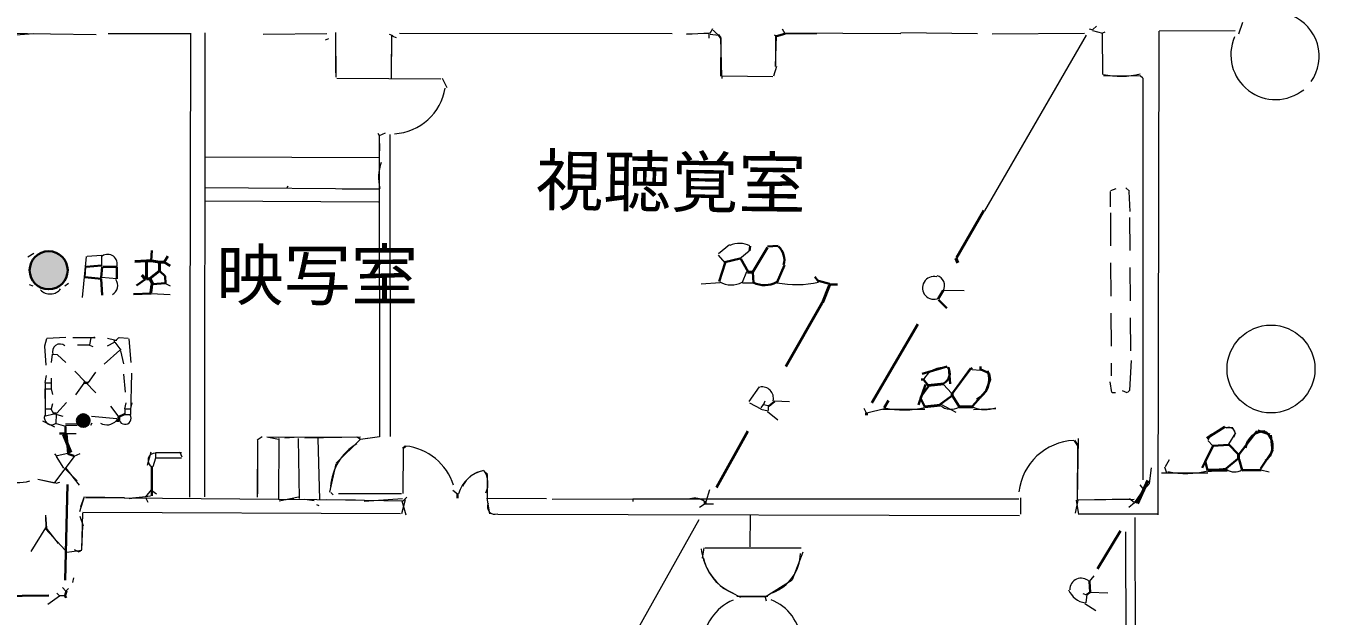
# Model space of a CAD drawing. Header units: millimetres. Extents: x -22015 to 140060, y -26591 to 87788.
# Drawn here: x 39176 to 57664, y 15323 to 23759 of the extents above; entities that cross this region are included whole.
import ezdxf

# ---------------------------------------------------------------- set-up
doc = ezdxf.new("R2010")
doc.units = ezdxf.units.MM
doc.linetypes.add('DASHED', pattern=[716.562987, 474.532405, -242.030582])
for name, color, linetype, lineweight in [('A_DASHED', 8, 'DASHED', 15), ('A_MED', 9, 'CONTINUOUS', 20), ('A_THIN', 8, 'CONTINUOUS', 15), ('CHECK', 2, 'CONTINUOUS', 35), ('P_NOMARK', 6, 'CONTINUOUS', 35), ('P_R', 5, 'CONTINUOUS', 40), ('P_R_MARK', 5, 'CONTINUOUS', 25), ('TEXT', 7, 'CONTINUOUS', 13), ('TEXT_SHAPE', 7, 'CONTINUOUS', 30)]:
    doc.layers.add(name, color=color, linetype=linetype, lineweight=lineweight)
doc.styles.add('JP', font='msgothic.ttc')

msp = doc.modelspace()

# ---------------------------------------------------------------- hatches: boundary and pattern name
at = {"layer": 'TEXT_SHAPE'}
h = msp.add_hatch(color=7, dxfattribs=at)
h.dxf.hatch_style = 1
edge = h.paths.add_edge_path()
edge.add_arc((39502, 20266), 272, 0, 360)
h = msp.add_hatch(color=7, dxfattribs=at)
h.dxf.hatch_style = 1
edge = h.paths.add_edge_path()
edge.add_arc((39997, 18118), 90, 0, 360)

# ---------------------------------------------------------------- linework, layer by layer
at = {"layer": 'A_DASHED', "lineweight": 15}
for p, q in [((54680, 21088), (54691, 18757)), ((54954, 21021), (54968, 19078))]:
    msp.add_line(p, q, dxfattribs=at)
at = {"layer": 'A_MED', "lineweight": 20}
for p, q in [((49003, 23698), (49114, 23587)), ((49990, 23718), (50026, 23652)), ((51685, 23665), (52778, 23652)), ((40352, 23649), (41538, 23650)), ((43601, 23629), (43606, 23026)), ((48619, 23641), (48950, 23658)), ((48619, 23643), (48941, 23653)), ((49106, 23583), (49119, 23042)), ((49110, 23583), (49108, 23042)), ((49872, 23633), (49905, 23615)), ((49903, 23617), (49890, 23179)), ((49894, 23613), (49893, 23178)), ((54336, 23624), (52879, 21117)), ((54563, 23651), (54566, 23064)), ((49906, 23178), (49863, 23040)), ((49906, 23178), (49863, 23040)), ((45110, 22998), (43620, 23008)), ((49125, 23042), (49125, 23009)), ((49854, 23033), (49125, 23041)), ((49854, 23033), (49130, 23039)), ((55108, 23051), (55142, 23017)), ((49233, 20632), (49077, 20499)), ((49382, 20433), (49516, 20546)), ((39986, 19877), (40041, 20463)), ((40259, 20476), (40055, 20461)), ((40258, 20483), (40258, 20331)), ((49071, 20480), (49167, 20372)), ((40028, 20315), (40017, 20162)), ((40258, 20167), (40478, 20148)), ((49478, 20243), (49414, 20090)), ((41171, 20077), (41238, 20043)), ((49101, 20087), (48830, 20067)), ((49422, 20087), (49574, 20087)), ((40967, 19934), (41240, 19918)), ((40448, 19239), (40536, 19124)), ((39560, 19065), (39627, 19061)), ((39629, 19060), (39746, 18946)), ((40173, 18808), (40065, 18660)), ((40572, 18779), (40597, 18523)), ((52704, 18849), (52823, 18837)), ((39455, 18185), (39457, 18658)), ((39457, 18658), (39541, 18658)), ((52295, 18635), (52409, 18512)), ((54703, 18521), (54753, 18521)), ((40606, 18373), (40587, 18288)), ((52257, 18354), (52471, 18240)), ((39535, 18284), (39570, 18217)), ((39608, 18219), (39607, 18067)), ((39621, 18207), (39707, 18179)), ((40591, 18288), (40590, 18203)), ((40590, 18203), (40675, 18203)), ((40591, 18288), (40675, 18288)), ((51420, 18281), (52025, 18282)), ((52722, 18275), (53042, 18289)), ((39416, 18116), (39585, 18029)), ((39967, 18068), (39743, 18067)), ((56323, 18024), (56100, 17910)), ((56429, 18013), (56328, 18016)), ((56375, 17780), (56473, 17942)), ((56465, 17949), (56432, 18011)), ((39759, 17932), (39895, 17932)), ((43348, 17864), (43373, 16990)), ((44232, 17884), (43961, 17848)), ((44130, 17871), (43961, 17848)), ((56104, 17898), (56074, 17831)), ((56077, 17828), (56140, 17761)), ((39585, 17641), (39619, 17607)), ((39589, 17233), (39870, 17605)), ((39611, 17604), (39715, 17437)), ((39775, 17646), (39623, 17613)), ((39946, 17642), (39862, 17607)), ((39730, 17437), (39908, 17259)), ((39741, 17442), (39937, 17197)), ((56831, 17413), (56951, 17384)), ((39349, 17281), (39585, 17226)), ((39349, 17280), (39606, 17226)), ((39657, 17235), (39606, 17219)), ((55411, 17373), (56072, 17373)), ((53394, 17016), (53393, 16780)), ((44011, 16966), (44559, 17003)), ((44599, 16984), (44548, 16785)), ((46702, 16996), (47854, 17001)), ((48886, 16929), (48804, 16875)), ((48887, 16927), (49006, 16928)), ((54190, 16980), (54223, 16778)), ((55026, 16943), (54942, 16874)), ((39457, 16766), (39464, 16576)), ((39985, 16801), (39974, 16277)), ((49529, 16772), (49526, 16316)), ((55366, 16782), (54240, 16780)), ((48870, 16299), (48845, 16151)), ((39787, 15720), (39753, 15686)), ((39651, 15618), (39736, 15618)), ((49782, 15603), (49341, 15603))]:
    msp.add_line(p, q, dxfattribs=at)
for centre, radius, start, end in [((57042, 23346), 640, 156.3627, 308.8135), ((40345, 20355), 138, 343.1861, 123.9794), ((40338, 20050), 151, 299.8346, 34.5187), ((49260, 20385), 329, 240.4466, 298.487), ((50191, 21474), 1413, 258.6828, 282.9614), ((39665, 19102), 110, 49.9359, 200.0638), ((52295, 18544), 331, 80.6626, 150.6391), ((51729, 19581), 1311, 257.6956, 283.1648), ((52402, 18527), 247, 231.3338, 298.5893), ((52893, 18714), 439, 246.4888, 289.7361), ((39541, 18159), 101, 162.8977, 305.7905), ((40333, 18244), 187, 240.7262, 317.7723), ((40593, 18153), 88.8, 201.5925, 31.3081), ((56376, 17934), 88, 322.4439, 120.8328), ((56457, 17576), 193, 232.9426, 302.1484), ((45880, 16884), 106, 152.2413, 290.9228)]:
    msp.add_arc(centre, radius, start, end, dxfattribs=at)
at = {"layer": 'A_THIN', "lineweight": 15}
for p, q in [((48990, 23719), (48956, 23651)), ((54378, 23719), (54429, 23703)), ((54426, 23692), (54565, 23655)), ((54481, 23757), (54430, 23706)), ((54600, 23671), (54566, 23653)), ((55363, 16772), (55379, 23682)), ((55378, 23690), (56462, 23691)), ((56567, 23809), (56509, 23642)), ((38878, 23653), (40183, 23637)), ((39033, 23631), (39285, 23649)), ((41522, 17022), (41537, 23639)), ((41735, 23660), (41729, 17026)), ((42571, 23641), (43479, 23650)), ((43504, 23573), (43453, 23557)), ((43602, 23662), (43602, 23088)), ((44370, 23639), (44421, 23622)), ((44403, 23612), (44398, 23105)), ((44401, 23629), (44399, 23008)), ((44418, 23614), (44468, 23594)), ((48416, 23645), (44519, 23648)), ((48941, 23650), (48941, 23583)), ((48957, 23641), (49076, 23628)), ((51685, 23644), (50025, 23654)), ((50025, 23651), (50482, 23652)), ((54311, 23650), (52990, 23641)), ((54564, 23656), (54566, 23064)), ((45128, 23013), (45192, 22876)), ((54580, 23050), (55105, 23047)), ((55143, 23014), (55145, 17271)), ((44208, 22226), (44225, 22192)), ((44225, 22193), (44232, 21973)), ((44226, 22193), (44234, 17886)), ((44312, 22227), (44229, 22189)), ((44381, 22206), (44384, 17890)), ((41736, 21889), (44222, 21880)), ((42919, 21467), (42901, 21433)), ((44221, 21424), (41739, 21444)), ((43700, 21432), (44225, 21430)), ((44225, 21433), (44225, 21399)), ((54679, 21392), (54676, 21173)), ((54759, 21432), (54680, 21400)), ((54899, 21445), (54952, 21396)), ((54944, 21392), (54960, 21105)), ((41738, 21258), (44219, 21245)), ((39288, 20506), (39205, 20453)), ((39224, 20062), (39274, 20042)), ((39784, 20076), (39734, 20040)), ((39472, 19284), (39441, 19182)), ((39747, 19307), (39475, 19293)), ((40153, 19301), (39848, 19301)), ((40106, 19300), (40088, 19199)), ((40150, 19315), (40167, 19298)), ((40441, 19234), (40339, 19183)), ((40343, 19298), (40442, 19273)), ((40441, 19267), (40475, 19267)), ((40441, 19267), (40441, 19234)), ((40472, 19270), (40506, 19304)), ((40509, 19304), (40639, 19294)), ((40649, 19285), (40675, 18948)), ((39443, 19182), (39462, 18912)), ((39552, 19065), (39539, 18946)), ((39916, 19199), (40085, 19199)), ((40084, 19195), (40135, 19179)), ((40518, 19124), (40294, 18922)), ((40530, 19116), (40571, 18929)), ((54975, 18977), (54952, 18555)), ((39467, 18761), (39446, 18661)), ((39541, 18574), (39542, 18726)), ((40178, 18515), (39877, 18825)), ((40677, 18203), (40689, 18795)), ((54673, 18673), (54697, 18520)), ((39456, 18287), (39452, 18574)), ((39456, 18574), (39541, 18574)), ((39538, 18573), (39556, 18489)), ((40005, 18655), (39884, 18487)), ((54920, 18514), (54851, 18545)), ((54960, 18552), (54926, 18518)), ((39556, 18355), (39538, 18287)), ((39756, 18376), (39618, 18225)), ((40388, 18322), (40505, 18169)), ((40690, 18373), (40672, 18289)), ((39456, 18287), (39540, 18287)), ((39576, 18212), (39457, 18179)), ((40477, 18141), (40115, 18178)), ((51157, 18295), (51191, 18228)), ((51452, 18287), (51197, 18222)), ((39609, 18074), (39744, 18040)), ((39743, 18049), (39912, 18052)), ((40118, 18083), (40100, 18050)), ((42553, 17886), (42482, 17840)), ((42553, 17886), (42482, 17840)), ((42487, 17834), (42484, 17023)), ((42486, 17834), (42486, 17073)), ((43351, 17874), (42622, 17882)), ((42623, 17887), (42790, 17854)), ((42792, 17863), (42789, 16993)), ((43910, 17881), (42791, 17874)), ((42877, 17872), (43012, 17883)), ((43071, 17864), (43081, 17006)), ((43164, 17871), (43959, 17885)), ((43962, 17851), (43613, 17510)), ((43911, 17888), (43962, 17854)), ((54219, 17862), (54203, 16983)), ((54209, 17760), (54207, 16983)), ((40962, 17665), (40910, 17475)), ((41028, 17579), (40991, 17457)), ((41029, 17659), (41368, 17665)), ((41029, 17663), (41402, 17664)), ((41029, 17646), (41029, 17579)), ((41402, 17583), (41029, 17577)), ((41402, 17579), (41029, 17579)), ((41378, 17668), (41408, 17599)), ((44571, 17717), (44565, 17075)), ((43609, 17501), (43515, 17096)), ((45725, 17401), (45776, 17351)), ((55265, 17442), (55232, 17221)), ((55455, 17455), (55483, 17369)), ((55519, 17555), (55462, 17457)), ((45772, 17347), (45771, 17009)), ((55102, 17201), (55154, 17135)), ((55238, 17218), (55162, 17131)), ((40008, 17026), (39944, 16816)), ((40011, 17027), (39958, 16886)), ((40587, 17015), (40028, 17023)), ((40028, 17020), (43890, 16985)), ((40960, 17037), (40655, 17002)), ((40891, 17026), (40655, 17003)), ((40969, 17129), (40885, 17027)), ((40887, 17019), (40921, 16952)), ((40975, 17121), (41042, 17069)), ((43074, 17022), (42795, 16964)), ((43535, 17091), (43569, 17058)), ((43645, 17075), (44547, 17075)), ((44621, 17023), (44571, 16971)), ((45278, 17125), (45345, 17073)), ((45771, 17010), (46618, 17004)), ((45775, 17010), (46618, 17004)), ((48949, 17127), (48898, 16958)), ((43009, 16993), (42839, 16980)), ((43162, 16993), (43298, 16978)), ((43330, 16920), (43363, 16903)), ((43467, 16988), (44568, 16969)), ((44553, 16970), (44606, 16773)), ((45764, 17008), (45803, 16786)), ((47854, 17001), (53373, 16998)), ((47854, 16994), (47854, 16960)), ((54215, 16981), (54175, 16797)), ((54207, 16985), (54952, 16998)), ((54211, 16987), (55020, 16997)), ((54955, 17004), (55021, 16952)), ((39456, 16766), (39469, 16581)), ((39948, 16752), (39994, 16616)), ((44533, 16786), (39993, 16802)), ((45923, 16781), (53380, 16761)), ((48796, 16700), (47541, 14461)), ((55028, 16731), (55033, 14480)), ((39458, 16587), (39246, 16249)), ((39456, 16584), (39246, 16249)), ((39459, 16569), (39736, 16268)), ((39467, 16580), (39637, 16362)), ((39987, 16615), (39971, 16277)), ((54897, 16528), (54902, 14467)), ((39938, 16238), (39871, 16273)), ((39978, 16274), (39944, 16241)), ((48886, 16299), (50258, 16301)), ((39977, 16259), (39762, 16231)), ((50284, 16239), (50132, 15843)), ((39698, 15732), (39749, 15682)), ((39859, 15871), (39842, 15803)), ((49137, 15726), (49392, 15595)), ((50129, 15835), (49746, 15596)), ((39658, 15608), (39490, 15488)), ((39617, 15652), (39651, 15618)), ((49392, 15601), (49748, 15602)), ((49744, 15593), (49760, 15542))]:
    msp.add_line(p, q, dxfattribs=at)
msp.add_circle((56976, 18855), 628, dxfattribs=at)
for centre, radius, start, end in [((57034, 23324), 630, 324.9212, 67.5678), ((54828, 24178), 1140, 257.4451, 284.1812), ((44397, 23002), 786, 273.625, 350.4062), ((44852, 21593), 633, 160.3134, 194.2952), ((49381, 20311), 339, 64.3469, 114.4945), ((39522, 20118), 191, 224.1156, 322.5961), ((44288, 17131), 756, 120.1247, 176.6021), ((44516, 16945), 814, 17.7274, 83.7635), ((54196, 17005), 830, 92.6145, 173.3112), ((41025, 17549), 102, 87.5586, 241.8929), ((45815, 16942), 471, 101.6234, 163.9625), ((45768, 17016), 386, 97.1019, 155.4595), ((45465, 17221), 318, 334.751, 34.6719), ((55768, 18606), 1245, 257.5335, 284.1975), ((39065, 17833), 601, 249.8978, 286.2167), ((48736, 16773), 236, 51.133, 107.1601), ((49637, 16375), 812, 186.2121, 232.311), ((49548, 16303), 701, 192.3644, 248.1413), ((49634, 16235), 616, 290.6054, 358.5371), ((49558, 14904), 703, 112.7752, 178.9289), ((49585, 14927), 675, 3.6176, 68.7079)]:
    msp.add_arc(centre, radius, start, end, dxfattribs=at)
at = {"layer": 'CHECK', "lineweight": 40}
for p, q in [((52873, 21121), (52479, 20443)), ((49498, 17967), (49050, 17160)), ((54826, 16542), (54497, 16001))]:
    msp.add_line(p, q, dxfattribs=at)
at = {"layer": 'P_NOMARK', "lineweight": 30}
msp.add_line((39740, 15838), (39770, 17206), dxfattribs=at)
at = {"layer": 'P_R', "lineweight": 40}
for p, q in [((50665, 20052), (50565, 19799)), ((50558, 19802), (50039, 18891)), ((51928, 19497), (51268, 18374))]:
    msp.add_line(p, q, dxfattribs=at)
at = {"layer": 'P_R_MARK', "lineweight": 40}
msp.add_line((52289, 19978), (52220, 19860), dxfattribs=at)
at = {"layer": 'P_R_MARK', "lineweight": 20}
for p, q in [((52302, 19983), (52589, 19978)), ((49660, 18598), (49510, 18391)), ((49519, 18371), (49681, 18285)), ((49789, 18330), (49789, 18263)), ((49874, 18401), (50095, 18390)), ((49684, 18282), (49787, 18256)), ((49778, 18250), (49925, 18128)), ((54286, 15645), (54337, 15628)), ((54342, 15632), (54329, 15513)), ((54390, 15668), (54643, 15658)), ((54314, 15502), (54470, 15406))]:
    msp.add_line(p, q, dxfattribs=at)
at = {"layer": 'P_R_MARK', "lineweight": 30}
for p, q in [((52223, 19843), (52343, 19726)), ((49879, 18393), (49797, 18322)), ((54379, 15818), (54393, 15666)), ((54389, 15666), (54340, 15630))]:
    msp.add_line(p, q, dxfattribs=at)
at = {"layer": 'P_R_MARK', "lineweight": 15}
for p, q in [((49718, 18350), (49685, 18298)), ((49741, 18397), (49720, 18348)), ((49722, 18350), (49790, 18334)), ((54443, 15901), (54375, 15816))]:
    msp.add_line(p, q, dxfattribs=at)
at = {"layer": 'P_R_MARK', "lineweight": 20}
for centre, radius, start, end in [((52157, 20014), 163, 75.7679, 295.3685), ((52160, 20045), 149, 332.4648, 73.89), ((49703, 18439), 160, 346.5281, 101.9739), ((54263, 15700), 165, 46.9438, 180.1069), ((54378, 15831), 325, 204.1426, 259.8457)]:
    msp.add_arc(centre, radius, start, end, dxfattribs=at)
at = {"layer": 'TEXT_SHAPE', "lineweight": 30}
for p, q in [((49079, 23630), (49112, 23585)), ((50027, 23644), (49908, 23611)), ((40977, 20551), (40969, 20400)), ((49522, 20542), (49529, 20610)), ((49562, 20236), (49779, 20594)), ((49778, 20607), (49931, 20615)), ((41206, 20468), (41154, 20384)), ((49174, 20372), (49087, 20107)), ((49387, 20434), (49167, 20380)), ((49397, 20429), (49501, 20245)), ((50020, 20339), (49911, 20088)), ((40020, 20167), (40257, 20144)), ((40257, 20336), (40037, 20314)), ((40265, 20315), (40254, 20163)), ((40275, 20315), (40478, 20315)), ((40478, 20315), (40477, 20146)), ((41091, 20252), (41169, 20183)), ((41169, 20180), (41173, 20079)), ((49567, 20239), (49577, 20087)), ((50457, 20174), (50509, 20107)), ((40253, 20145), (40267, 19909)), ((40888, 20140), (40756, 20050)), ((41171, 20083), (40985, 20066)), ((50509, 20115), (50663, 20070)), ((50658, 20062), (50777, 20063)), ((40968, 19932), (40714, 19924)), ((51990, 18787), (52345, 18889)), ((52369, 18875), (52389, 18645)), ((52682, 18862), (52411, 18494)), ((52683, 18860), (52425, 18512)), ((52685, 18871), (52702, 18854)), ((52823, 18891), (52823, 18840)), ((51976, 18704), (52010, 18704)), ((52008, 18703), (52075, 18618)), ((52826, 18846), (52945, 18797)), ((52959, 18704), (52898, 18535)), ((52947, 18790), (52962, 18705)), ((39999, 18659), (40066, 18659)), ((52039, 18633), (51939, 18345)), ((52083, 18616), (51965, 18454)), ((52896, 18536), (52709, 18326)), ((51962, 18447), (52026, 18316)), ((52412, 18472), (52238, 18343)), ((52421, 18472), (52518, 18317)), ((39574, 18219), (39608, 18219)), ((40588, 18208), (40505, 18170)), ((39743, 18034), (39743, 17932)), ((56318, 18031), (56060, 17866)), ((56521, 17638), (56775, 17967)), ((56790, 17975), (56958, 17920)), ((39658, 17932), (39743, 17932)), ((39756, 17932), (39779, 17645)), ((44601, 17754), (44567, 17720)), ((54165, 17832), (54214, 17763)), ((56147, 17759), (55994, 17444)), ((56150, 17757), (56038, 17542)), ((56378, 17773), (56141, 17758)), ((56373, 17775), (56507, 17639)), ((56974, 17911), (56996, 17679)), ((39775, 17643), (39861, 17614)), ((56501, 17573), (56335, 17434)), ((56992, 17675), (56828, 17429)), ((40978, 17461), (40977, 17123)), ((40978, 17456), (40977, 17042)), ((56033, 17541), (56070, 17407)), ((56520, 17562), (56564, 17408)), ((56834, 17415), (56563, 17405)), ((56834, 17408), (56563, 17408)), ((45347, 17076), (45347, 17009)), ((38567, 15607), (39507, 15616)), ((39733, 15617), (39751, 15583)), ((39755, 15685), (39737, 15618))]:
    msp.add_line(p, q, dxfattribs=at)
at = {"layer": 'TEXT_SHAPE', "lineweight": 40}
for p, q in [((40901, 20403), (40732, 20390)), ((40902, 20400), (40901, 20146)), ((40902, 20400), (40969, 20400)), ((40970, 20402), (41087, 20381)), ((41088, 20383), (41156, 20383)), ((41088, 20383), (41088, 20248)), ((41155, 20382), (41239, 20330)), ((52470, 20441), (52501, 20374)), ((40833, 20197), (40884, 20146)), ((41084, 20253), (40949, 20150)), ((49490, 20239), (49558, 20239)), ((40901, 20146), (40952, 20146)), ((40952, 20146), (40990, 20064)), ((40975, 20063), (40965, 19944)), ((52297, 18641), (52077, 18618)), ((52416, 18519), (52416, 18468)), ((51507, 18406), (51444, 18302)), ((52245, 18337), (52025, 18316)), ((52517, 18316), (52720, 18316)), ((40472, 18119), (40505, 18119)), ((40506, 18170), (40505, 18119)), ((51195, 18230), (51195, 18196)), ((39715, 17917), (39819, 17663)), ((56513, 17644), (56513, 17560)), ((56343, 17422), (56072, 17402)), ((56347, 17407), (56072, 17407)), ((55213, 17261), (55068, 16933)), ((55165, 17129), (55032, 16941)), ((48888, 16961), (48887, 16927))]:
    msp.add_line(p, q, dxfattribs=at)
at = {"layer": 'TEXT_SHAPE'}
for centre, radius in [((39502, 20266), 272), ((39997, 18118), 90)]:
    msp.add_circle(centre, radius, dxfattribs=at)
at = {"layer": 'TEXT_SHAPE', "lineweight": 30}
for centre, radius, start, end in [((49761, 20416), 258, 343.5175, 47.963), ((49736, 20426), 373, 244.5382, 297.5649), ((52223, 18793), 160, 295.5687, 32.3591), ((52635, 18705), 314, 295.3761, 23.3566), ((56886, 17691), 275, 89.8778, 172.5642), ((56744, 17752), 255, 307.0972, 54.722)]:
    msp.add_arc(centre, radius, start, end, dxfattribs=at)

# ---------------------------------------------------------------- texts
at = {"layer": 'TEXT', "style": 'JP'}
for s, height, rotation, width, p in [('視聴覚室', 709.5, -0.7564, 0.996822, (46464, 21202)), ('映写室', 709.4, 0.0539, 0.994941, (41899, 19843))]:
    msp.add_text(s, height=height, rotation=rotation, dxfattribs=dict(at, width=width)).set_placement(p)

doc.saveas('drawing.dxf')
